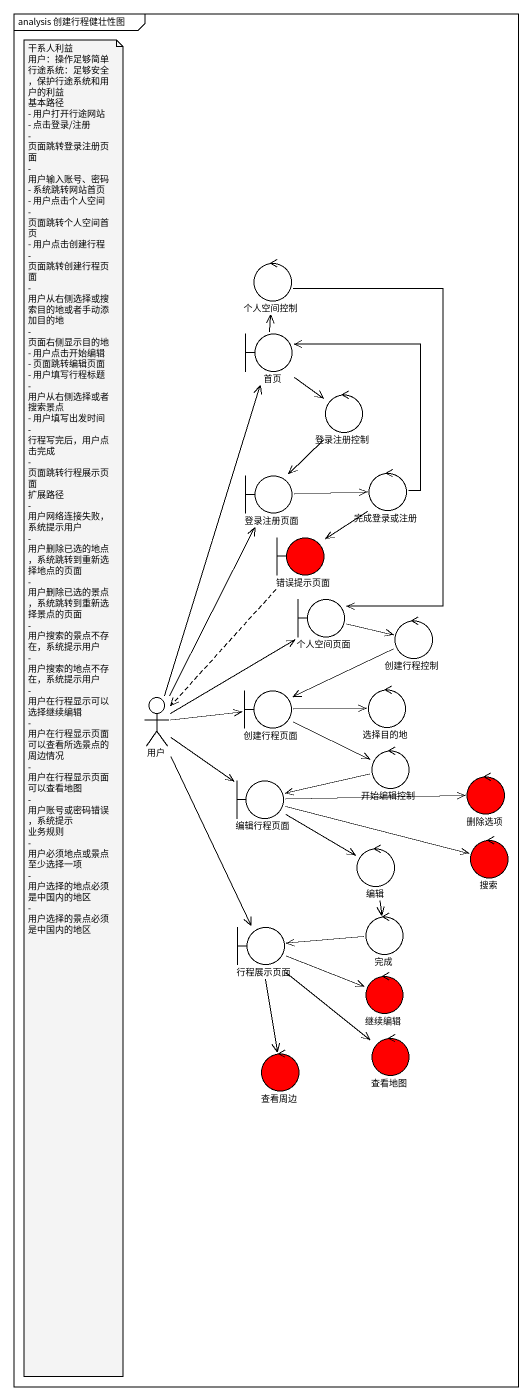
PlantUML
@startuml
mainframe analysis 创建行程健壮性图
control 个人空间控制
boundary 首页
control 登录注册控制
boundary 登录注册页面
control 完成登录或注册
boundary 错误提示页面 #FF0000
boundary 个人空间页面
control 创建行程控制
actor 用户
boundary 创建行程页面
control 选择目的地
control 开始编辑控制
control 删除选项 #FF0000
boundary 编辑行程页面
control 编辑
control 搜索 #FF0000
boundary 行程展示页面
control 完成
control 继续编辑 #FF0000
control 查看地图 #FF0000
control 查看周边 #FF0000
个人空间控制 --> 个人空间页面
首页 -up-> 个人空间控制
首页 --> 登录注册控制
登录注册控制 --> 登录注册页面
登录注册页面 -right-> 完成登录或注册
完成登录或注册 -up-> 首页
完成登录或注册 --> 错误提示页面
错误提示页面 ..> 用户
个人空间页面 -right-> 创建行程控制
创建行程控制 -left-> 创建行程页面
用户 -up-> 首页
用户 -up-> 登录注册页面
用户 -up-> 个人空间页面
用户 -right-> 创建行程页面
用户 --> 编辑行程页面
用户 --> 行程展示页面
创建行程页面 -right-> 选择目的地
创建行程页面 -right-> 开始编辑控制
开始编辑控制 -left-> 编辑行程页面
编辑行程页面 -right-> 删除选项
编辑行程页面 --> 编辑
编辑行程页面 -right-> 搜索
编辑 --> 完成
行程展示页面 -right-> 继续编辑
行程展示页面 --> 查看地图
行程展示页面 --> 查看周边
完成 -left-> 行程展示页面
note as N1
  干系人利益
  用户：操作足够简单
  行途系统：足够安全，保护行途系统和用户的利益
  基本路径
  - 用户打开行途网站
  - 点击登录/注册
  - 页面跳转登录注册页面
  - 用户输入账号、密码
  - 系统跳转网站首页
  - 用户点击个人空间
  - 页面跳转个人空间首页
  - 用户点击创建行程
  - 页面跳转创建行程页面
  - 用户从右侧选择或搜索目的地或者手动添加目的地
  - 页面右侧显示目的地
  - 用户点击开始编辑
  - 页面跳转编辑页面
  - 用户填写行程标题
  - 用户从右侧选择或者搜索景点
  - 用户填写出发时间
  - 行程写完后，用户点击完成
  - 页面跳转行程展示页面
  扩展路径
  - 用户网络连接失败，系统提示用户
  - 用户删除已选的地点，系统跳转到重新选择地点的页面
  - 用户删除已选的景点，系统跳转到重新选择景点的页面
  - 用户搜索的景点不存在，系统提示用户
  - 用户搜索的地点不存在，系统提示用户
  - 用户在行程显示可以选择继续编辑
  - 用户在行程显示页面可以查看所选景点的周边情况
  - 用户在行程显示页面可以查看地图
  - 用户账号或密码错误，系统提示
  业务规则
  - 用户必须地点或景点至少选择一项
  - 用户选择的地点必须是中国内的地区
  - 用户选择的景点必须是中国内的地区
end note
@enduml
